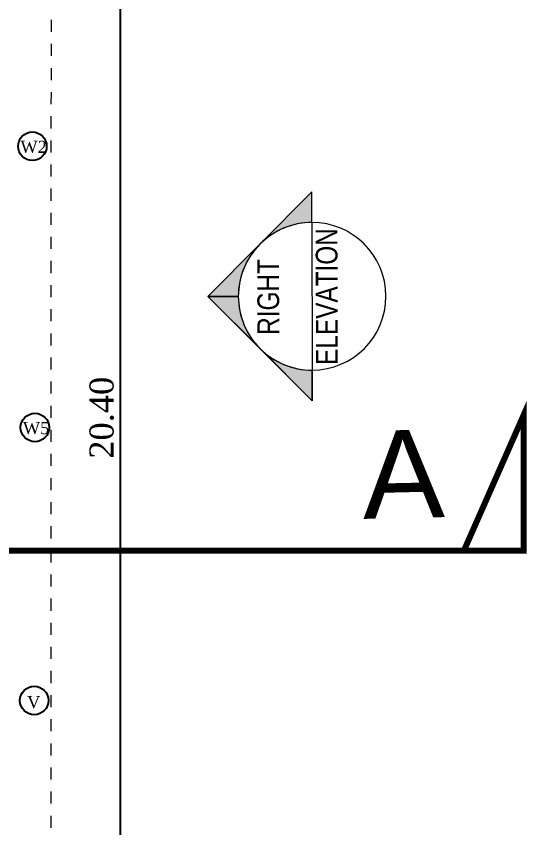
# Model space of a CAD drawing. Header units: metres. Extents: x 503482 to 1007323, y 2781056 to 5562345.
# Drawn here: x 503520.98 to 503525.21, y 2781133.03 to 2781139.76 of the extents above; entities that cross this region are included whole.
import ezdxf
from ezdxf.enums import TextEntityAlignment as Align

# ---------------------------------------------------------------- set-up
doc = ezdxf.new("R2010")
doc.units = ezdxf.units.M
doc.header["$LTSCALE"] = 10
doc.header["$MEASUREMENT"] = 0
doc.header["$PDMODE"] = 3
doc.linetypes.add('1013-Lower$0$CACHE', pattern=[0.375, 0.25, -0.125])
doc.linetypes.add('HIDDEN', pattern=[0.375, 0.25, -0.125])
doc.layers.get('0').update_dxf_attribs({"linetype": 'CONTINUOUS'})
doc.layers.get('DEFPOINTS').update_dxf_attribs({"linetype": 'CONTINUOUS'})
for name, color, linetype, lineweight in [('01_WALLS', 7, 'CONTINUOUS', 25), ('G-ANNO-SYMB', 111, 'CONTINUOUS', 9), ('TEXT', 254, 'CONTINUOUS', 13), ('WALL', 7, 'CONTINUOUS', 30)]:
    doc.layers.add(name, color=color, linetype=linetype, lineweight=lineweight)
doc.styles.add('AREAL', font='times.ttf')
doc.styles.add('ARIAL', font='arial.ttf')
doc.dimstyles.new('bdc-1-100-A', dxfattribs={"dimtxt": 0.2, "dimasz": 0.1, "dimexe": 0, "dimexo": 0, "dimgap": 0.05, "dimtad": 1, "dimzin": 7, "dimdsep": 46, "dimtxsty": 'AREAL', "dimblk": 'OBLIQUE', "dimcen": 0.001, "dimdle": 0.1, "dimse1": 1, "dimse2": 1, "dimclrd": 15, "dimclre": 8, "dimclrt": 3, "dimadec": 0, "dimazin": 0, "dimtfac": 1, "dimtix": 1, "dimtmove": 2, "dimatfit": 3, "dimldrblk": 'OBLIQUE', "dimfxl": 0.1, "dimtolj": 1, "dimtzin": 0, "dimlwe": 5, "dimarcsym": 0})

# ---------------------------------------------------------------- blocks, each defined once
blk = doc.blocks.new('_Oblique')
at = {"color": 0, "linetype": 'ByBlock', "lineweight": -2}
blk.add_line((-0.5, -0.5), (0.5, 0.5), dxfattribs=at)
blk = doc.blocks.new('*D707')
at = {"layer": '01_WALLS', "color": 15, "linetype": 'Continuous', "lineweight": -2, "ltscale": 0.04, "transparency": 16777216}
blk.add_line((503521.8396, 2781146.7265), (503521.8396, 2781126.1265), dxfattribs=at)
at = {"layer": 'DEFPOINTS', "color": 0, "ltscale": 0.04, "transparency": 16777216}
for p in [(503520.9612, 2781146.6265), (503520.9612, 2781126.2265), (503521.8396, 2781126.2265)]:
    blk.add_point(p, dxfattribs=at)
at = {"layer": '01_WALLS', "color": 15, "lineweight": -2, "ltscale": 0.04, "transparency": 16777216, "xscale": 0.1, "yscale": 0.1, "zscale": 0.1}
for p, rotation in [((503521.8396, 2781146.6265), 90), ((503521.8396, 2781126.2265), 270)]:
    blk.add_blockref('_Oblique', p, dxfattribs=dict(at, rotation=rotation))
at = {"layer": '01_WALLS', "color": 3, "lineweight": 5, "ltscale": 0.04, "transparency": 16777216, "insert": (503521.6876, 2781136.4265), "char_height": 0.2, "attachment_point": 5, "rotation": 90, "style": 'AREAL'}
blk.add_mtext('\\A1;20.40', dxfattribs=at)
blk = doc.blocks.new('Section - M_Section Head - Filled-3533767-Arch L2-GROUND FLOOR')
at = {"layer": 'G-ANNO-SYMB'}
h = blk.add_hatch(color=256, dxfattribs=at)
edge = h.paths.add_edge_path(flags=0)
edge.add_line((-6, 8.485), (-6, 6))
edge.add_arc((-6, 0), 6, 90, 135)
edge.add_line((-10.243, 4.243), (-6, 8.485))
h = blk.add_hatch(color=256, dxfattribs=at)
edge = h.paths.add_edge_path(flags=0)
edge.add_line((-6, 8.485), (-1.757, 4.243))
edge.add_arc((-6, 0), 6, 45, 90)
edge.add_line((-6, 6), (-6, 8.485))
h = blk.add_hatch(color=256, dxfattribs=at)
edge = h.paths.add_edge_path(flags=0)
edge.add_line((-14.485, 0), (-10.243, 4.243))
edge.add_arc((-6, 0), 6, 135, 180)
edge.add_line((-12, 0), (-14.485, 0))
h = blk.add_hatch(color=256, dxfattribs=at)
edge = h.paths.add_edge_path(flags=0)
edge.add_line((2.485, 0), (0, 0))
edge.add_arc((-6, 0), 6, 360, 405)
edge.add_line((-1.757, 4.243), (2.485, 0))
for p, q in [((-6, 8.485), (-14.485, 0)), ((-6, 8.485), (-10.243, 4.243)), ((-6, 8.485), (2.485, 0)), ((-6, 6), (-6, 8.485)), ((-6, 8.485), (-6, 6)), ((-1.757, 4.243), (-6, 8.485)), ((-10.243, 4.243), (-14.485, 0)), ((2.485, 0), (-1.757, 4.243)), ((-14.485, 0), (-12, 0)), ((0, 0), (2.485, 0)), ((-12, 0), (-14.485, 0)), ((0, 0), (2.485, 0))]:
    blk.add_line(p, q, dxfattribs=at)
for start, end in [(360, 180), (90, 135), (45, 90), (135, 180), (360, 45), (180, 360)]:
    blk.add_arc((-6, 0), 6, start, end, dxfattribs=at)
blk = doc.blocks.new('TYTY')
at = {"layer": 'WALL', "color": 5, "linetype": '1013-Lower$0$CACHE', "lineweight": 5, "ltscale": 0.3, "const_width": 0.05}
blk.add_lwpolyline([(503328.9582, 2781263.2191), (503329.4556, 2781264.3468), (503329.4556, 2781263.2191), (503306.9301, 2781263.2191), (503306.9301, 2781264.399), (503307.2956, 2781263.2191)], dxfattribs=at)
at = {"layer": 'WALL', "lineweight": 0, "style": 'ARIAL'}
blk.add_text('A', height=0.729, rotation=1.28068, dxfattribs=at).set_placement((503328.803, 2781263.4988), align=Align.RIGHT)
blk = doc.blocks.new('UTUTYUT')
at = {"layer": '01_WALLS', "color": 3, "ltscale": 0.04}
for centre in [(503306.7034, 2781000.0877), (503306.7241, 2780997.7554), (503306.7184, 2780995.4914)]:
    blk.add_circle(centre, 0.1181, dxfattribs=at)
at = {"layer": 'TEXT', "color": 6, "lineweight": 25, "style": 'AREAL'}
for s, height, p in [('W2', 0.10007, (503306.6043, 2781000.0327)), ('W5', 0.10007, (503306.625, 2780997.7004)), ('V', 0.1001, (503306.6597, 2780995.4274))]:
    blk.add_text(s, height=height, dxfattribs=at).set_placement(p)

msp = doc.modelspace()

# ---------------------------------------------------------------- linework, layer by layer
at = {"layer": '01_WALLS', "color": 2, "linetype": 'HIDDEN', "lineweight": 0, "ltscale": 0.04}
msp.add_lwpolyline([(503506.36, 2781128.8265), (503506.36, 2781143.7265), (503512.76, 2781143.7265), (503512.76, 2781141.2081), (503515.6587, 2781141.2081), (503515.6661, 2781146.9265), (503521.2686, 2781146.9265), (503521.2612, 2781124.5265), (503514.26, 2781124.5265), (503514.26, 2781126.9264), (503506.36, 2781126.9264)], close=True, dxfattribs=at)
at = {"layer": 'G-ANNO-SYMB'}
msp.add_line((503523.4318, 2781138.046), (503523.4339, 2781136.8213), dxfattribs=at)

# ---------------------------------------------------------------- block references
at = {"layer": '01_WALLS'}
msp.add_blockref('TYTY', (195.7338, -127.896), dxfattribs=at)
at = {"layer": '01_WALLS', "color": 3}
msp.add_blockref('UTUTYUT', (214.4082, 138.5904), dxfattribs=at)
at = {"layer": 'G-ANNO-SYMB', "xscale": 0.1020600000000007, "yscale": 0.1020600000000007, "zscale": 0.1020600000000007, "rotation": 90.09789353529948}
msp.add_blockref('Section - M_Section Head - Filled-3533767-Arch L2-GROUND FLOOR', (503523.4318, 2781138.046), dxfattribs=at)

# ---------------------------------------------------------------- texts
at = {"layer": 'G-ANNO-SYMB', "style": 'ARIAL', "width": 0.8}
for s, p in [('ELEVATION', (503523.6452, 2781136.8653)), ('RIGHT', (503523.1599, 2781137.1141))]:
    msp.add_text(s, height=0.18068, rotation=90.09789, dxfattribs=at).set_placement(p)

# ---------------------------------------------------------------- dimensions: what is measured, and where the dimension line sits
at = {"layer": '01_WALLS', "lineweight": 5, "ltscale": 0.04}
dim = msp.add_linear_dim(base=(503521.8396, 2781126.2265), p1=(503520.9612, 2781146.6265), p2=(503520.9612, 2781126.2265), angle=90, dimstyle='bdc-1-100-A', override={"dimfxl": 0.125, "dimfxlon": 1, "dimarcsym": 1}, dxfattribs=at)
dim.commit()
dim.dimension.update_dxf_attribs({"geometry": '*D707', "text_midpoint": (503521.6876, 2781136.4265)})

doc.saveas('drawing.dxf')
